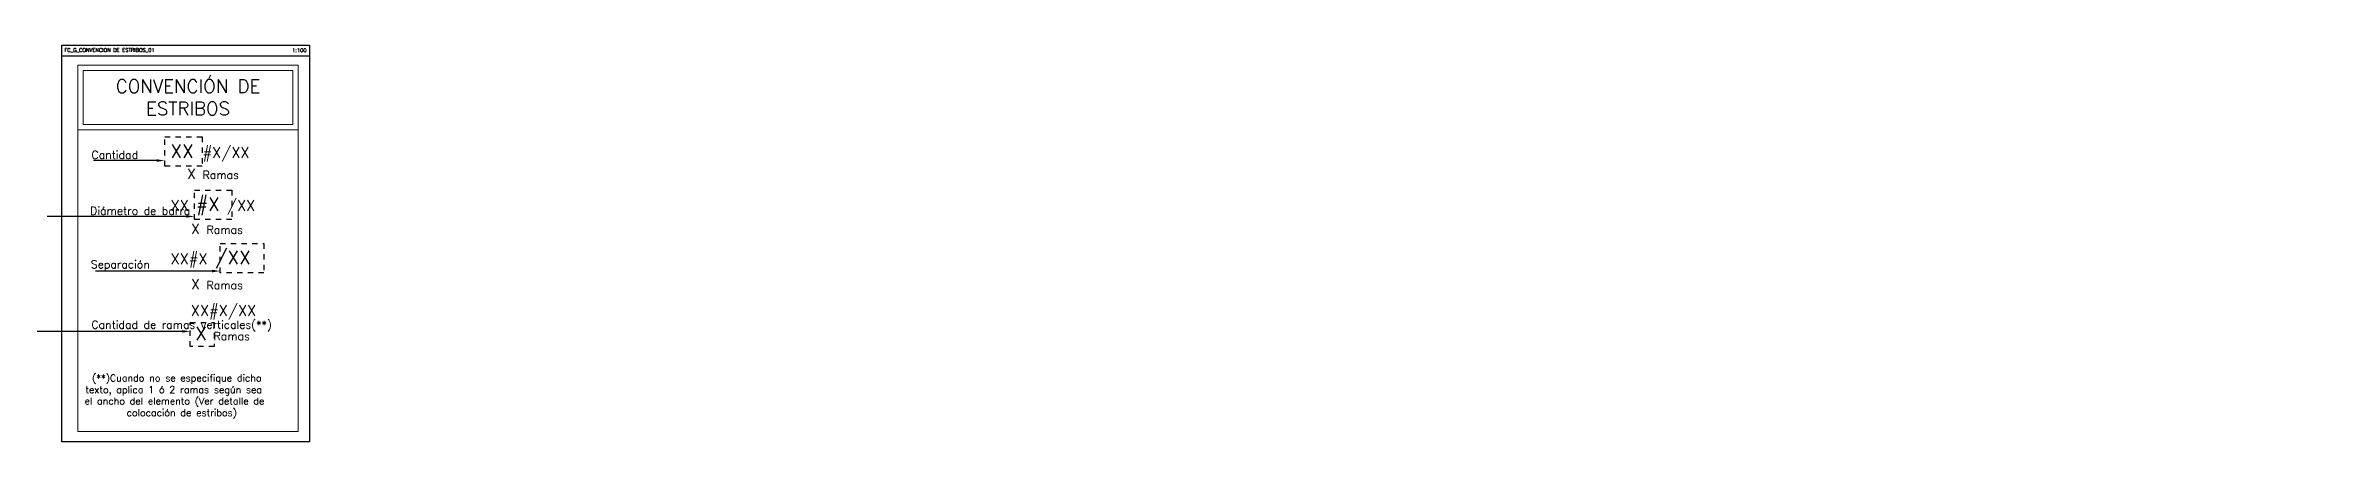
# Model space of a CAD drawing. Header units: millimetres. Extents: x -103 to 209, y -46 to 105.
# Drawn here: x 48.47 to 90.96, y -46.22 to -38.79 of the extents above; entities that cross this region are included whole.
import ezdxf
from ezdxf import colors
from ezdxf.entities.mleader import LeaderData, LeaderLine
from ezdxf.math import Vec2, Vec3

# ---------------------------------------------------------------- set-up
doc = ezdxf.new("R2010")
doc.units = ezdxf.units.MM
doc.header["$LTSCALE"] = 0.01
doc.linetypes.add('DASHED2', pattern=[0.375, 0.25, -0.125])
for name, color, linetype in [('FC_BORDES', 4, 'Continuous'), ('FC_COTAS @ 100', 1, 'Continuous'), ('FC_PROYECCION', 6, 'DASHED2'), ('FC_R-140 @ 100', 2, 'Continuous'), ('FC_R-60 @ 100', 11, 'Continuous'), ('FC_R-80 @ 100', 11, 'Continuous')]:
    doc.layers.add(name, color=color, linetype=linetype)
doc.layers.add('FC_HOJA', color=230, linetype='Continuous', plot=False)
doc.layers.add('FC_HOJA @ 20', color=230, linetype='Continuous', plot=False)
doc.styles.add('FC_TEXT', font='romans.shx', dxfattribs={"height": 0.002})
doc.styles.add('FC_TEXT1', font='romans.shx')

# ---------------------------------------------------------------- blocks, each defined once
blk = doc.blocks.new('FC_B_Convencion de estribos_1')
at = {"layer": 'FC_BORDES', "lineweight": 13}
for points in [[(-0.15, 6.055), (3.98, 6.055), (3.98, -0.818), (-0.15, -0.818)], [(-0.05, 4.943), (3.88, 4.943), (3.88, 5.955), (-0.05, 5.955)]]:
    blk.add_lwpolyline(points, close=True, dxfattribs=at)
blk.add_lwpolyline([(-0.15, 4.843), (3.98, 4.843)], dxfattribs=at)
at = {"layer": 'FC_PROYECCION', "ltscale": 0.6}
for points in [[(1.478, 4.709), (2.177, 4.709), (2.177, 4.16), (1.478, 4.16)], [(2.035, 3.707), (2.735, 3.707), (2.735, 3.158), (2.035, 3.158)], [(2.517, 2.709), (3.337, 2.709), (3.337, 2.16), (2.517, 2.16)], [(1.956, 1.228), (2.405, 1.228), (2.405, 0.78), (1.956, 0.78)]]:
    blk.add_lwpolyline(points, close=True, dxfattribs=at)
at = {"layer": 'FC_R-140 @ 100', "insert": (1.915, 5.449), "char_height": 0.25, "attachment_point": 5, "style": 'FC_TEXT'}
blk.add_mtext('CONVENCIÓN DE\\PESTRIBOS', dxfattribs=at)
at = {"layer": 'FC_R-60 @ 100', "char_height": 0.15, "attachment_point": 4, "style": 'FC_TEXT'}
for s, insert in [('{\\H1.25x;X }Ramas', (1.899, 4.013)), ('{\\H1.25x;X }Ramas', (1.974, 2.986)), ('{\\H1.25x;X }Ramas', (1.974, 1.945)), ('{\\H1.68667x;\\C5;X\\H0.74111x;\\C256; }Ramas', (2.049, 1.023))]:
    blk.add_mtext(s, dxfattribs=dict(at, insert=insert))
at = {"layer": 'FC_R-80 @ 100', "char_height": 0.2, "attachment_point": 4, "style": 'FC_TEXT'}
for s, insert in [('{\\H1.25x;\\C5;XX\\C256; }#X/XX', (1.588, 4.408)), ('XX {\\H1.25x;\\C5;#X} /XX', (1.588, 3.406)), ('XX#X {\\H1.25x;\\C5;/XX}', (1.588, 2.408)), ('XX#X/XX', (1.968, 1.419))]:
    blk.add_mtext(s, dxfattribs=dict(at, insert=insert))
at = {"layer": 'FC_R-80 @ 100', "insert": (-0.053, -0.16), "char_height": 0.13, "width": 3.94906, "attachment_point": 4, "style": 'FC_TEXT'}
blk.add_mtext('\\pi0.17;(**)Cuando no se especifique dicho \\P\\pi0.04619;texto, aplica 1 ó 2 ramas según sea \\P\\pi0.02762;el ancho del elemento (Ver detalle de \\P\\pi0.81691;colocación de estribos)', dxfattribs=at)
at = {"layer": 'FC_COTAS @ 100', "ltscale": 0.6}
ml = blk.add_multileader_mtext('Standard', dxfattribs=at)
ml.set_content('Cantidad', color=11, style='FC_TEXT1')
ml.set_leader_properties()
ml.build(insert=Vec2(0, 0))
ml.multileader.update_dxf_attribs({"has_dogleg": 0, "text_left_attachment_type": 6, "text_right_attachment_type": 6, "dogleg_length": 0.008, "arrow_head_size": 0.15, "scale": 100})
ctx = ml.context
ctx.base_point, ctx.scale, ctx.char_height, ctx.arrow_head_size, ctx.landing_gap_size, ctx.plane_origin = Vec3(0.006, 4.265), 100, 0.15, 0.15, 0.1, Vec3(1.127, 4.952)
ctx.left_attachment, ctx.right_attachment = 6, 6
notes = []
notes.append((ctx, [(0, (1, 1, 0), (1.263, 4.265), (-1, 0), 0.136, [(0, [(1.478, 4.265)], 0, [])])]))
ctx.mtext.insert, ctx.mtext.line_spacing_style, ctx.mtext.flow_direction = Vec3(0.106, 4.445), 2, 5
ml = blk.add_multileader_mtext('Standard', dxfattribs=at)
ml.set_content('Diámetro de barra', color=11, style='FC_TEXT1')
ml.set_leader_properties()
ml.build(insert=Vec2(0, 0))
ml.multileader.update_dxf_attribs({"text_left_attachment_type": 6, "text_right_attachment_type": 6, "dogleg_length": 0.008, "arrow_head_size": 0.15, "scale": 100})
ctx = ml.context
ctx.base_point, ctx.scale, ctx.char_height, ctx.arrow_head_size, ctx.landing_gap_size, ctx.plane_origin = Vec3(-0.02, 3.217), 100, 0.15, 0.15, 0.1, Vec3(1.127, 3.757)
ctx.left_attachment, ctx.right_attachment = 6, 6
notes.append((ctx, [(0, (1, 1, 0), (1.65, 3.217), (-1, 0), 0.513, [(0, [(2.033, 3.217)], 0, [])])]))
ctx.mtext.insert, ctx.mtext.width, ctx.mtext.line_spacing_style, ctx.mtext.flow_direction = Vec3(0.08, 3.397), 1.30676, 2, 5
ml = blk.add_multileader_mtext('Standard', dxfattribs=at)
ml.set_content('Separación', color=11, style='FC_TEXT1')
ml.set_leader_properties()
ml.build(insert=Vec2(0, 0))
ml.multileader.update_dxf_attribs({"text_left_attachment_type": 6, "text_right_attachment_type": 6, "dogleg_length": 0.008, "arrow_head_size": 0.15, "scale": 100})
ctx = ml.context
ctx.base_point, ctx.scale, ctx.char_height, ctx.arrow_head_size, ctx.landing_gap_size, ctx.plane_origin = Vec3(-0.007, 2.193), 100, 0.15, 0.15, 0.1, Vec3(1.422, 2.725)
ctx.left_attachment, ctx.right_attachment = 6, 6
notes.append((ctx, [(0, (1, 1, 0), (1.858, 2.193), (-1, 0), 0.486, [(0, [(2.517, 2.193)], 0, [])])]))
ctx.mtext.insert, ctx.mtext.width, ctx.mtext.line_spacing_style, ctx.mtext.flow_direction = Vec3(0.093, 2.393), 1.30676, 2, 5
ml = blk.add_multileader_mtext('Standard', dxfattribs=at)
ml.set_content('Cantidad de ramas verticales(**)', color=11, style='FC_TEXT1')
ml.set_leader_properties()
ml.build(insert=Vec2(0, 0))
ml.multileader.update_dxf_attribs({"has_dogleg": 0, "text_left_attachment_type": 6, "text_right_attachment_type": 6, "dogleg_length": 0.008, "arrow_head_size": 0.15, "scale": 100})
ctx = ml.context
ctx.base_point, ctx.scale, ctx.char_height, ctx.arrow_head_size, ctx.landing_gap_size, ctx.plane_origin = Vec3(0.004, 1.062), 100, 0.15, 0.15, 0.1, Vec3(0.518, 1.749)
ctx.left_attachment, ctx.right_attachment = 6, 6
notes.append((ctx, [(0, (1, 1, 0), (1.857, 1.062), (-1, 0), 0.217, [(0, [(1.956, 1.062)], 0, [])])]))
ctx.mtext.insert, ctx.mtext.width, ctx.mtext.line_spacing_style, ctx.mtext.flow_direction = Vec3(0.104, 1.262), 1.5958, 2, 5
for ctx, leaders in notes:
    for number, flags, end, landing, length, lines in leaders:
        leader = LeaderData()
        leader.index, (leader.has_last_leader_line, leader.has_dogleg_vector, leader.attachment_direction) = number, flags
        leader.last_leader_point, leader.dogleg_vector, leader.dogleg_length = Vec3(end), Vec3(landing), length
        for number, points, colour, breaks in lines:
            line = LeaderLine()
            line.index, line.vertices, line.color, line.breaks = number, Vec3.list(points), colors.encode_raw_color(colour), breaks
            leader.lines.append(line)
        ctx.leaders.append(leader)

msp = doc.modelspace()

# ---------------------------------------------------------------- linework, layer by layer
at = {"layer": 'FC_HOJA', "ltscale": 0.6}
msp.add_lwpolyline([(48.77252, -38.7919), (53.41489, -38.7919), (53.41489, -46.22359), (48.77252, -46.22359)], close=True, dxfattribs=at)
msp.add_lwpolyline([(48.77252, -38.9919), (53.41489, -38.9919)], dxfattribs=at)

# ---------------------------------------------------------------- block references
msp.add_blockref('FC_B_Convencion de estribos_1', (49.22572, -45.21711))

# ---------------------------------------------------------------- texts
at = {"layer": 'FC_HOJA @ 20', "char_height": 0.07, "style": 'FC_TEXT'}
for s, insert, attachment_point in [('FC_G_CONVENCION DE ESTRIBOS_01', (48.82309, -38.88443), 4), ('1:100', (53.36233, -38.88443), 6)]:
    msp.add_mtext(s, dxfattribs=dict(at, insert=insert, attachment_point=attachment_point))

doc.saveas('drawing.dxf')
